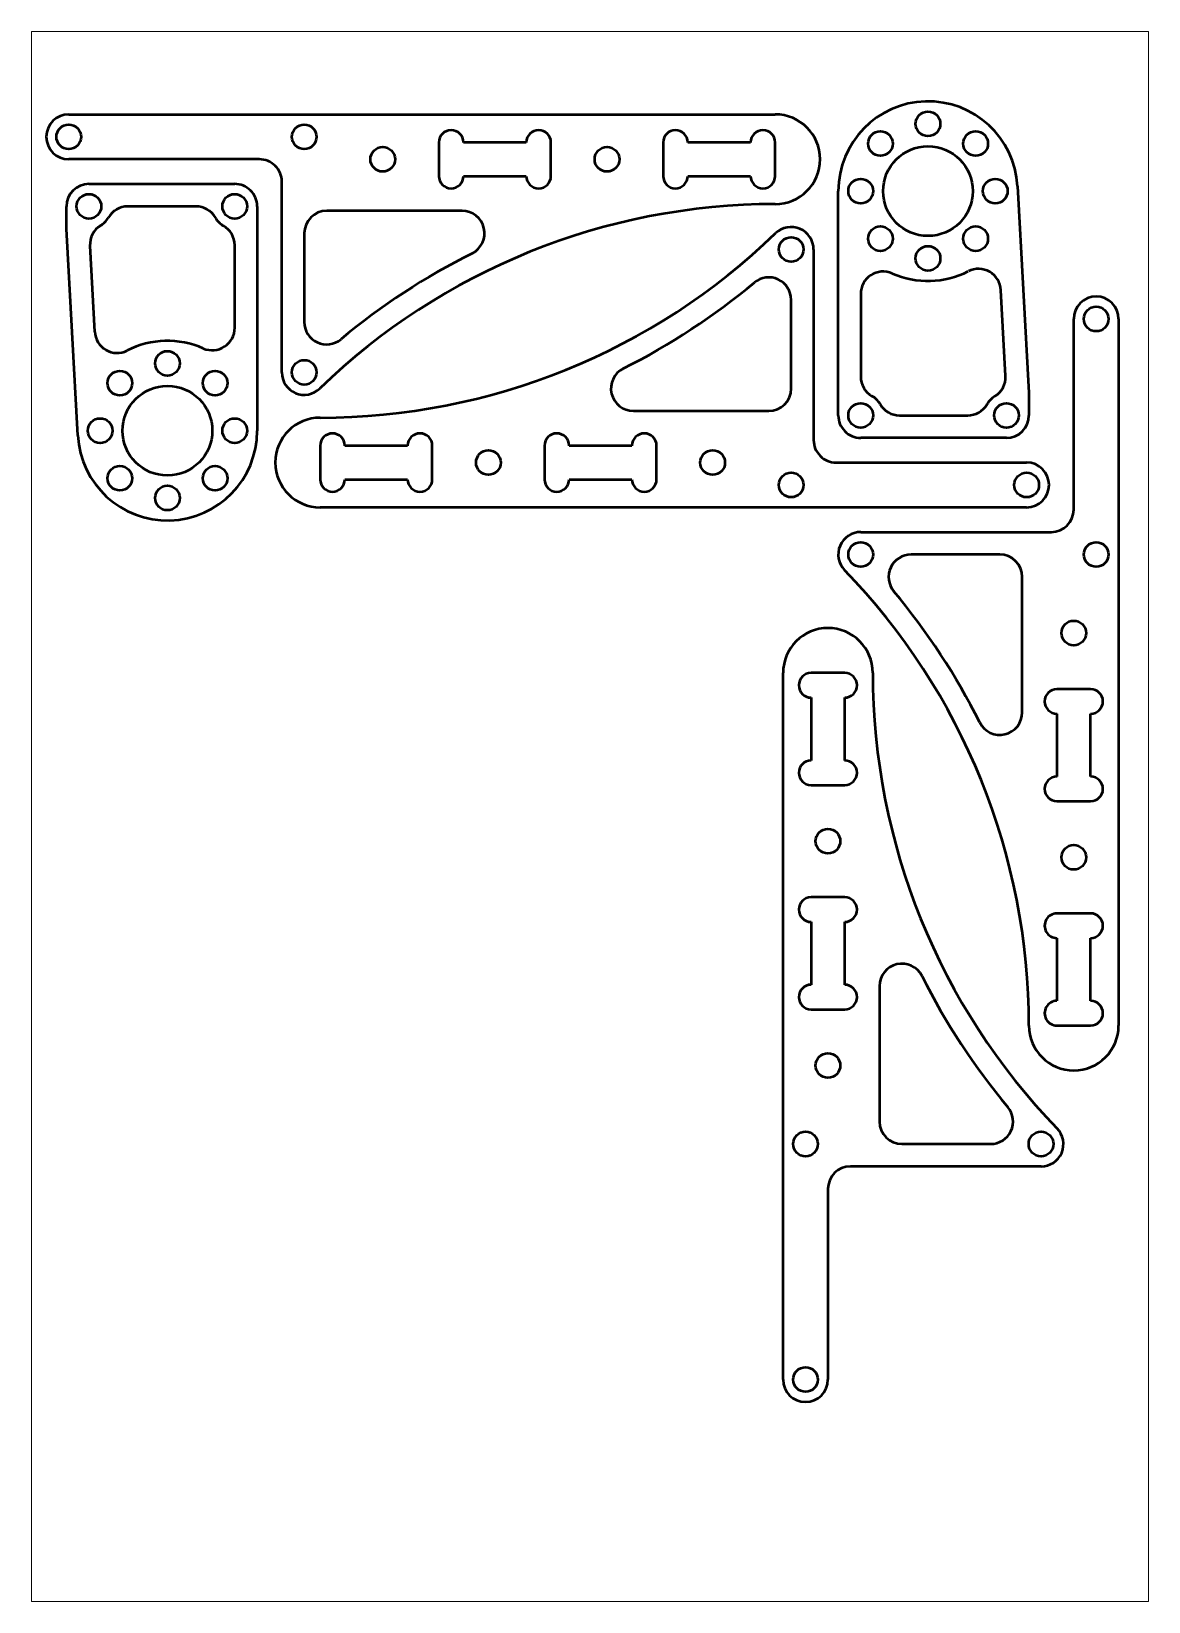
# Model space of a CAD drawing. Extents: x 0 to 100, y 0 to 140.
import ezdxf

# ---------------------------------------------------------------- set-up
doc = ezdxf.new("R2010")
doc.units = 0
doc.layers.get('0').update_dxf_attribs({"linetype": 'continuous', "lineweight": 13})
doc.layers.add('Visible (ISO)', color=7, linetype='continuous', lineweight=50)

msp = doc.modelspace()

# ---------------------------------------------------------------- linework, layer by layer
at = {"linetype": 'continuous'}
for p, q in [((0, 0), (0, 140)), ((0, 140), (99.62, 140)), ((99.62, 140), (99.62, 0)), ((0, 0), (99.62, 0))]:
    msp.add_line(p, q, dxfattribs=at)
at = {"layer": 'Visible (ISO)'}
for p, q in [((3.33, 132.6), (66.33, 132.6)), ((36.33, 130.1), (36.33, 127.1)), ((44.13, 130.1), (38.53, 130.1)), ((46.33, 127.1), (46.33, 130.1)), ((56.33, 130.1), (56.33, 127.1)), ((64.13, 130.1), (58.53, 130.1)), ((66.33, 127.1), (66.33, 130.1)), ((20.33, 128.6), (3.33, 128.6)), ((5.13, 126.4), (18.13, 126.4)), ((22.33, 109.6), (22.33, 126.6)), ((38.53, 127.1), (44.13, 127.1)), ((58.53, 127.1), (64.13, 127.1)), ((87.94, 126.2), (88.95, 107.76)), ((71.95, 105.76), (71.95, 125.76)), ((3.13, 122.4), (3.13, 124.4)), ((14.67, 124.4), (8.6, 124.4)), ((20.13, 124.4), (20.13, 104.4)), ((38.41, 124), (26.33, 124)), ((4.15, 103.96), (3.13, 122.4)), ((24.33, 122), (24.33, 114.09)), ((5.22, 120.88), (5.64, 113.22)), ((18.13, 113.57), (18.13, 120.94)), ((69.75, 120.56), (69.75, 103.56)), ((73.95, 116.59), (73.95, 109.22)), ((86.87, 109.28), (86.45, 116.94)), ((67.75, 108.16), (67.75, 116.07)), ((92.95, 97.36), (92.95, 114.36)), ((96.95, 114.36), (96.95, 51.36)), ((88.95, 107.76), (88.95, 105.76)), ((53.68, 106.16), (65.75, 106.16)), ((77.42, 105.76), (83.49, 105.76)), ((86.95, 103.76), (73.95, 103.76)), ((25.75, 103.06), (25.75, 100.06)), ((33.55, 103.06), (27.95, 103.06)), ((35.75, 100.06), (35.75, 103.06)), ((45.75, 103.06), (45.75, 100.06)), ((53.55, 103.06), (47.95, 103.06)), ((55.75, 100.06), (55.75, 103.06)), ((71.75, 101.56), (88.75, 101.56)), ((27.95, 100.06), (33.55, 100.06)), ((47.95, 100.06), (53.55, 100.06)), ((88.75, 97.56), (25.75, 97.56)), ((73.95, 95.36), (90.95, 95.36)), ((86.35, 93.36), (78.44, 93.36)), ((88.35, 79.28), (88.35, 91.36)), ((67.03, 19.8), (67.03, 82.8)), ((72.53, 82.8), (69.53, 82.8)), ((94.45, 81.36), (91.45, 81.36)), ((69.53, 80.6), (69.53, 75)), ((72.53, 75), (72.53, 80.6)), ((91.45, 79.16), (91.45, 73.56)), ((94.45, 73.56), (94.45, 79.16)), ((69.53, 72.8), (72.53, 72.8)), ((91.45, 71.36), (94.45, 71.36)), ((72.53, 62.8), (69.53, 62.8)), ((69.53, 60.6), (69.53, 55)), ((72.53, 55), (72.53, 60.6)), ((94.45, 61.36), (91.45, 61.36)), ((91.45, 59.16), (91.45, 53.56)), ((94.45, 53.56), (94.45, 59.16)), ((75.63, 54.88), (75.63, 42.8)), ((69.53, 52.8), (72.53, 52.8)), ((91.45, 51.36), (94.45, 51.36)), ((77.63, 40.8), (85.54, 40.8)), ((90.03, 38.8), (73.03, 38.8)), ((71.03, 36.8), (71.03, 19.8))]:
    msp.add_line(p, q, dxfattribs=at)
for centre, radius in [((3.33, 130.6), 1.1), ((24.33, 130.6), 1.1), ((79.95, 131.76), 1.1), ((75.71, 130), 1.1), ((84.2, 130), 1.1), ((31.33, 128.6), 1.1), ((51.33, 128.6), 1.1), ((79.95, 125.76), 4), ((73.95, 125.76), 1.1), ((85.95, 125.76), 1.1), ((5.13, 124.4), 1.1), ((18.13, 124.4), 1.1), ((75.71, 121.52), 1.1), ((84.2, 121.52), 1.1), ((67.75, 120.56), 1.1), ((79.95, 119.76), 1.1), ((94.95, 114.36), 1.1), ((12.13, 110.4), 1.1), ((24.33, 109.6), 1.1), ((7.89, 108.64), 1.1), ((16.38, 108.64), 1.1), ((12.13, 104.4), 4), ((73.95, 105.76), 1.1), ((86.95, 105.76), 1.1), ((6.13, 104.4), 1.1), ((18.13, 104.4), 1.1), ((40.75, 101.56), 1.1), ((60.75, 101.56), 1.1), ((7.89, 100.16), 1.1), ((16.38, 100.16), 1.1), ((12.13, 98.4), 1.1), ((67.75, 99.56), 1.1), ((88.75, 99.56), 1.1), ((73.95, 93.36), 1.1), ((94.95, 93.36), 1.1), ((92.95, 86.36), 1.1), ((71.03, 67.8), 1.1), ((92.95, 66.36), 1.1), ((71.03, 47.8), 1.1), ((69.03, 40.8), 1.1), ((90.03, 40.8), 1.1), ((69.03, 19.8), 1.1)]:
    msp.add_circle(centre, radius, dxfattribs=at)
for centre, radius, start, end in [((79.95, 125.76), 8, 1083.1416, 1260), ((3.33, 130.6), 2, 1170, 1350), ((66.33, 128.6), 4, 990, 1170), ((37.43, 130.1), 1.1, 1440, 1260), ((45.23, 130.1), 1.1, 1440, 1260), ((57.43, 130.1), 1.1, 1080, 1260), ((65.23, 130.1), 1.1, 1080, 1260), ((20.33, 126.6), 2, 1080, 1170), ((5.13, 124.4), 2, 810, 900), ((18.13, 124.4), 2, 1080, 1170), ((37.43, 127.1), 1.1, 1260, 1080), ((45.23, 127.1), 1.1, 1260, 1080), ((57.43, 127.1), 1.1, 1260, 1440), ((65.23, 127.1), 1.1, 1260, 1440), ((5.13, 124.4), 2, 1021.3936, 1050), ((8.6, 122.4), 2, 1170, 1230), ((14.67, 122.4), 2, 1110, 1170), ((18.13, 124.4), 2, 930, 960), ((26.33, 122), 2, 1170, 1260), ((66.33, 66.22), 58.38, 1530, 1214.0725), ((38.41, 122), 2, 1016.594, 1170), ((7.22, 120.99), 2, 841.3936, 903.1416), ((16.13, 120.94), 2, 1080, 1140), ((25.75, 163.94), 58.38, 1710, 1394.0725), ((67.75, 120.56), 2, 1440, 1574.0725), ((66.33, 66.22), 60.38, 1556.594, 1209.8819), ((25.75, 163.94), 60.38, 1736.594, 1389.8819), ((65.75, 116.07), 2, 1440, 1569.8819), ((75.95, 116.59), 2, 1146.4218, 1260), ((79.95, 125.76), 8, 1326.4218, 1376.7198), ((84.45, 116.83), 2, 1083.1416, 1196.7198), ((94.95, 114.36), 2, 720, 900), ((16.13, 113.57), 2, 966.4218, 1080), ((26.33, 114.09), 2, 1260, 1389.8819), ((7.64, 113.33), 2, 903.1416, 1016.7198), ((12.13, 104.4), 8, 1146.4218, 1196.7198), ((24.33, 109.6), 2, 1260, 1394.0725), ((53.68, 108.16), 2, 1196.594, 1350), ((75.95, 109.22), 2, 1260, 1320), ((84.87, 109.17), 2, 1021.3936, 1083.1416), ((65.75, 108.16), 2, 1350, 1440), ((73.95, 105.76), 2, 1110, 1140), ((77.42, 107.76), 2, 1290, 1350), ((83.49, 107.76), 2, 1350, 1410), ((86.95, 105.76), 2, 1201.3936, 1230), ((25.75, 101.56), 4, 1170, 1350), ((73.95, 105.76), 2, 1260, 1350), ((86.95, 105.76), 2, 990, 1080), ((12.13, 104.4), 8, 903.1416, 1080), ((26.85, 103.06), 1.1, 1440, 1620), ((34.65, 103.06), 1.1, 1440, 1620), ((46.85, 103.06), 1.1, 1440, 1260), ((54.65, 103.06), 1.1, 1440, 1260), ((71.75, 103.56), 2, 1260, 1350), ((88.75, 99.56), 2, 1350, 1530), ((26.85, 100.06), 1.1, 1260, 1440), ((34.65, 100.06), 1.1, 1260, 1440), ((46.85, 100.06), 1.1, 1620, 1440), ((54.65, 100.06), 1.1, 1620, 1440), ((90.95, 97.36), 2, 630, 720), ((73.95, 93.36), 2, 810, 944.0725), ((78.44, 91.36), 2, 810, 939.8819), ((86.35, 91.36), 2, 720, 810), ((30.57, 51.36), 58.38, 1080, 764.0725), ((30.57, 51.36), 60.38, 1106.594, 759.8819), ((71.03, 82.8), 4, 720, 540), ((69.53, 81.7), 1.1, 810, 630), ((72.53, 81.7), 1.1, 630, 450), ((133.41, 82.8), 58.38, 900, 584.0725), ((91.45, 80.26), 1.1, 810, 630), ((94.45, 80.26), 1.1, 990, 810), ((86.35, 79.28), 2, 566.594, 720), ((69.53, 73.9), 1.1, 810, 630), ((72.53, 73.9), 1.1, 630, 450), ((91.45, 72.46), 1.1, 810, 630), ((94.45, 72.46), 1.1, 990, 810), ((69.53, 61.7), 1.1, 810, 630), ((72.53, 61.7), 1.1, 630, 450), ((91.45, 60.26), 1.1, 810, 990), ((94.45, 60.26), 1.1, 630, 810), ((77.63, 54.88), 2, 746.594, 540), ((69.53, 53.9), 1.1, 810, 630), ((72.53, 53.9), 1.1, 630, 450), ((133.41, 82.8), 60.38, 926.594, 579.8819), ((91.45, 52.46), 1.1, 810, 990), ((94.45, 52.46), 1.1, 630, 810), ((92.95, 51.36), 4, 540, 720), ((85.54, 42.8), 2, 630, 399.8819), ((77.63, 42.8), 2, 900, 630), ((90.03, 40.8), 2, 630, 404.0725), ((73.03, 36.8), 2, 810, 540), ((69.03, 19.8), 2, 540, 360)]:
    msp.add_arc(centre, radius, start, end, dxfattribs=at)

doc.saveas('drawing.dxf')
